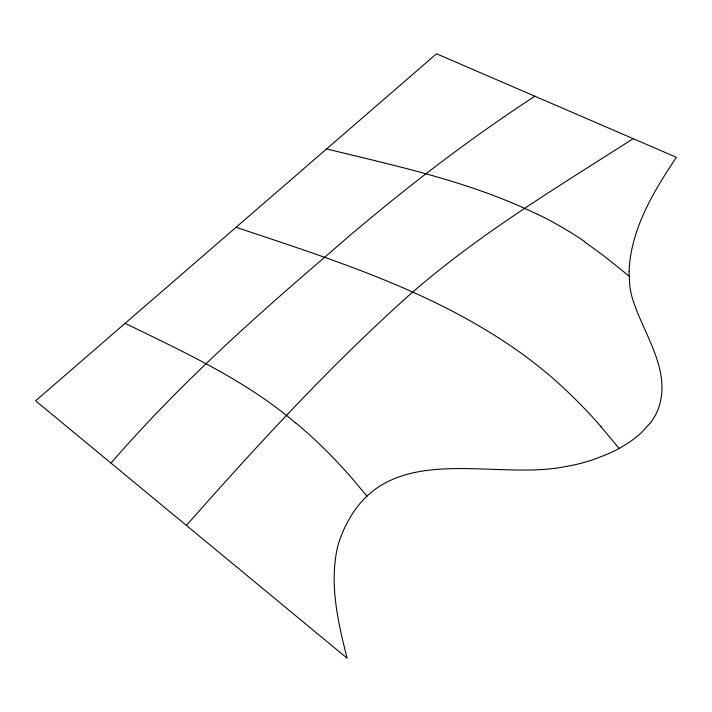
<?xml version="1.0" encoding="UTF-8"?>
<svg xmlns="http://www.w3.org/2000/svg" width="712" height="712" viewBox="0 0 712 712"><rect width="100%" height="100%" fill="white"/><g stroke="black" fill="none" stroke-linecap="round" stroke-linejoin="round"><path stroke-width="1.07" d="M186.375 525.403C256.916 445.676 329.104 366.947 408.439 295.809C477.271 235.263 556.214 187.897 633.191 138.662M110.992 463.112C175.392 388.636 248.497 322.483 323.177 258.581C390.105 199.921 460.29 144.874 534.863 96.218M326.603 148.933C395.534 165.807 465.764 180.804 530.413 210.992A406.116 268.095 51.6 0 1 537.498 214.357M236.072 227.297C334.676 260.281 436.055 291.964 521.415 353.392A350.028 202.083 60 0 1 601.053 426.648M125.125 323.328C184.426 352.298 245.409 380.155 296.076 423.328M584.312 241.626L603.829 255.866L629.034 276.051M601.008 426.719L619.111 448.444M367.054 496.237L353.018 479.532A386.741 198.479 65 0 0 296.085 423.213M537.507 214.259A305.252 201.647 51.6 0 1 584.401 241.341M629.034 271.699L629.817 286.028A257.797 148.835 0 0 0 631.918 296.699C642.669 334.159 674.46 372.429 656.678 412.791A132.361 76.415 0 0 1 650.368 422.892L641.681 432.398A140.709 81.239 0 0 1 608.716 453.624L593.301 459.667L582.283 462.969A123.576 71.342 0 0 1 564.856 466.698C493.558 480.805 392.686 440.586 348.88 519.796A293.495 169.447 0 0 0 343.593 530.102L340.71 537.071A270.142 155.964 0 0 0 337.417 547.653C329.238 584.499 338.04 622.395 347.109 658.226L35.6 400.812L436.536 53.774L676.4 157.316C653.438 191.599 630.681 229.335 629.034 271.699"/></g></svg>
